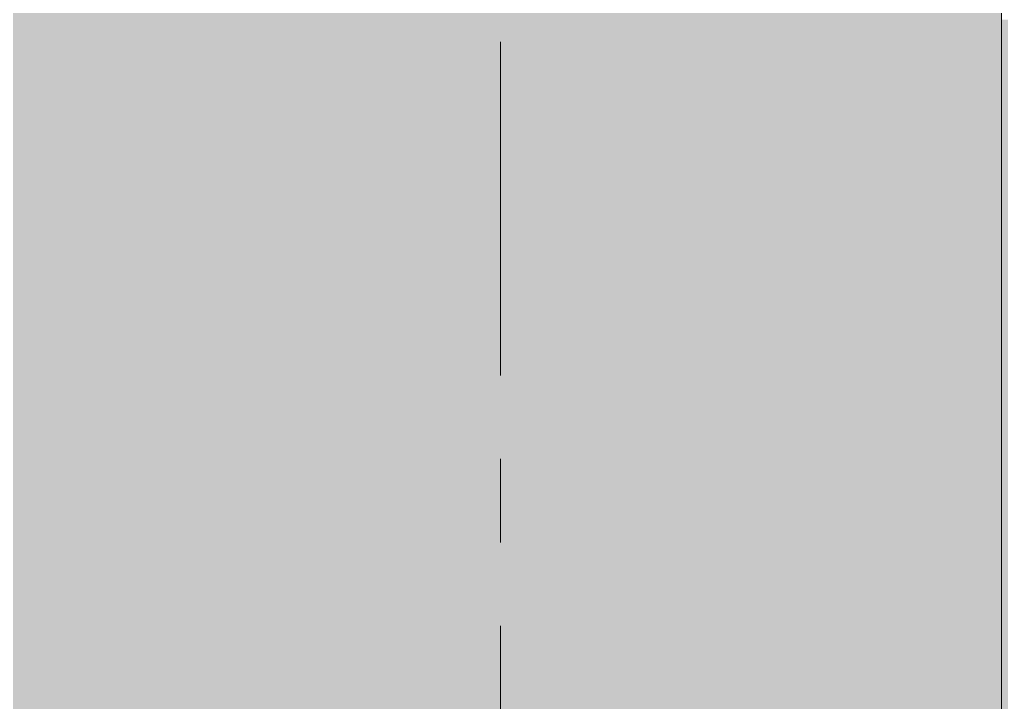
# Model space of a CAD drawing. Header units: inches. Extents: x 20426 to 92531, y -195 to 750.
# Drawn here: x 25607.494 to 25608.964, y 331.26 to 332.283 of the extents above; entities that cross this region are included whole.
import ezdxf

# ---------------------------------------------------------------- set-up
doc = ezdxf.new("R2010")
doc.units = ezdxf.units.IN
doc.header["$MEASUREMENT"] = 0
doc.linetypes.add('Grid Line 1_2_', pattern=[0.875, 0.5, -0.125, 0.125, -0.125])
doc.layers.add('S-BEAM', color=12, linetype='Continuous', lineweight=9)
doc.layers.add('S-GRID', color=1, linetype='Continuous', lineweight=9)

# ---------------------------------------------------------------- blocks, each defined once
blk = doc.blocks.new('Family7 - Family7-772884-Elevation - South')
at = {"layer": 'S-BEAM'}
h = blk.add_hatch(color=256, dxfattribs=at)
h.paths.add_polyline_path([(23076.8902, 328.8264), (23085.1402, 328.8264), (23085.1402, 332.2834), (23076.8902, 332.2834)], flags=0)
h.paths.add_polyline_path([(23094.8902, 328.8264), (23094.8902, 332.2834), (23086.6402, 332.2834), (23086.6402, 328.8264)], flags=0)
blk = doc.blocks.new('Dimension Lumber - 2x8-835529-Elevation - South')
at = {"layer": 'S-BEAM'}
blk.add_hatch(color=256, dxfattribs=at).paths.add_polyline_path([(25981.6402, 328.5965), (25981.6402, 335.8402), (25980.1402, 335.8402), (25980.1402, 328.5965)], flags=0)
blk.add_line((25981.6402, 328.5965), (25981.6402, 335.8402), dxfattribs=at)

msp = doc.modelspace()

# ---------------------------------------------------------------- linework, layer by layer
at = {"layer": 'S-GRID', "linetype": 'Grid Line 1_2_'}
msp.add_line((25608.2141, -132), (25608.2141, 573.7648), dxfattribs=at)

# ---------------------------------------------------------------- block references
at = {"layer": 'S-BEAM'}
for name, p in [('Dimension Lumber - 2x8-835529-Elevation - South', (-372.6761, 0)), ('Family7 - Family7-772884-Elevation - South', (2522.3239, 0))]:
    msp.add_blockref(name, p, dxfattribs=at)

doc.saveas('drawing.dxf')
